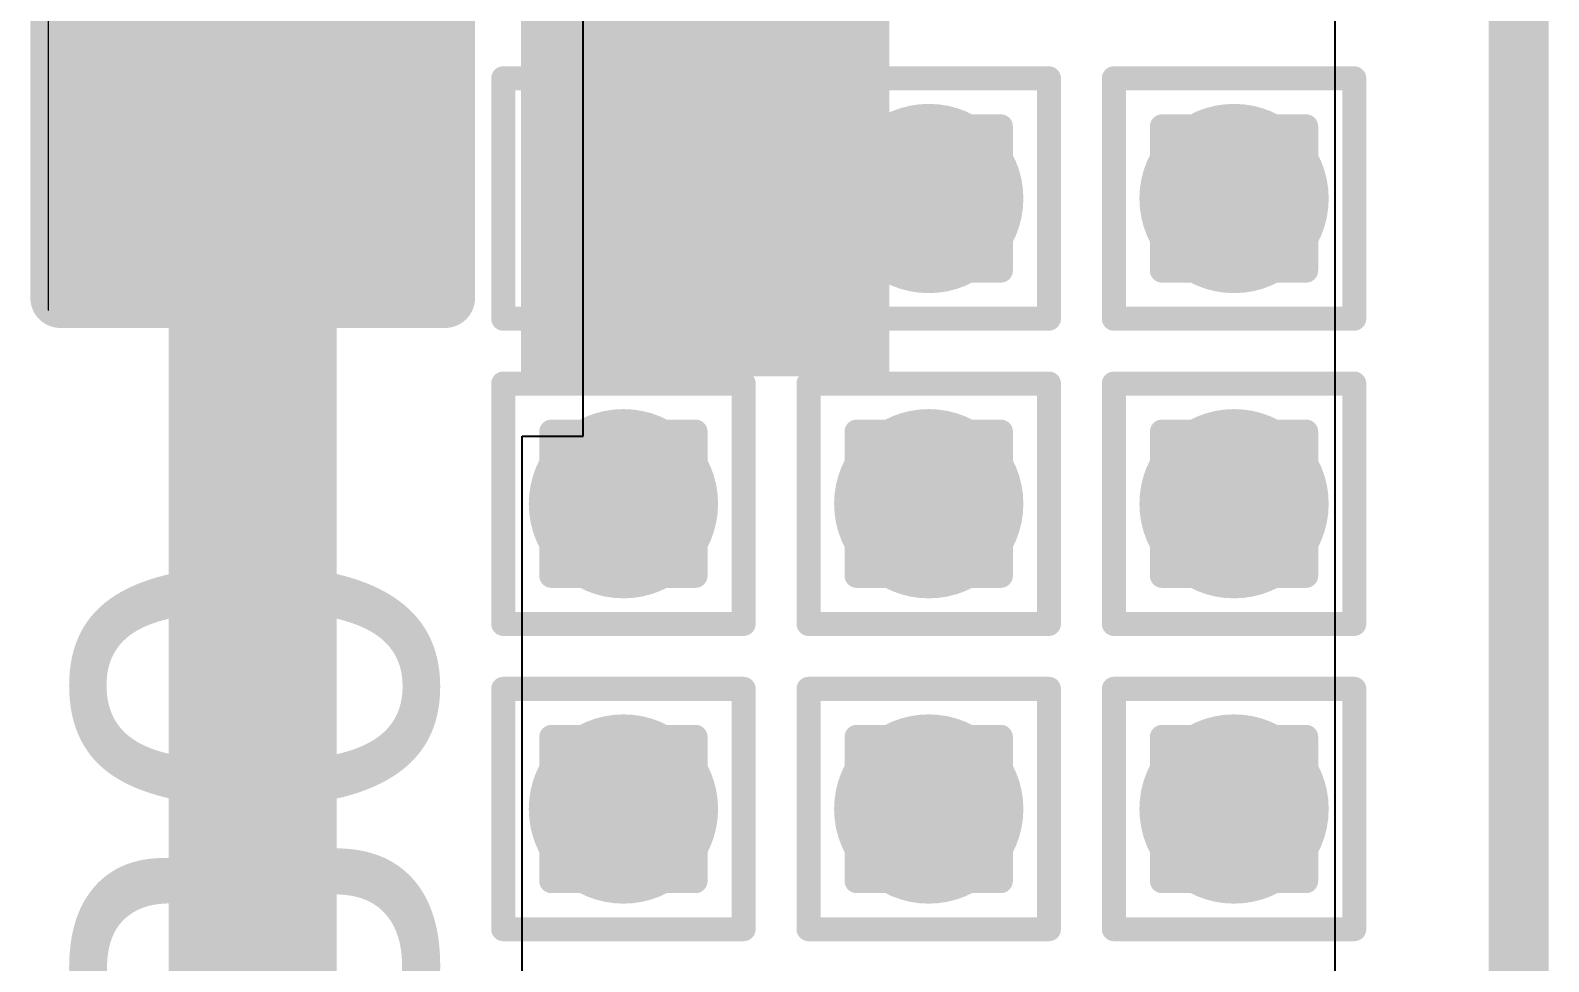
# Model space of a CAD drawing. Header units: inches. Extents: x -12 to 5357, y -8 to 5291.
# Drawn here: x 42.855 to 46.064, y 28.049 to 30.017 of the extents above; entities that cross this region are included whole.
import ezdxf

# ---------------------------------------------------------------- set-up
doc = ezdxf.new("R2010")
doc.units = ezdxf.units.IN
for name, color, linetype in [('Board Outline', 216, 'Continuous'), ('Bottom Layer', 5, 'Continuous'), ('Drill Drawing', 1, 'Continuous'), ('Ground', 16, 'Continuous'), ('Power', 76, 'Continuous'), ('Top Layer', 1, 'Continuous'), ('Top Overlay', 2, 'Continuous'), ('Top Paste', 8, 'Continuous'), ('Top Solder', 216, 'Continuous'), ('Via Holes', 16, 'Continuous')]:
    doc.layers.add(name, color=color, linetype=linetype)
doc.styles.add('Arial', font='', dxfattribs={"height": 0.2})
doc.styles.get('Arial').set_extended_font_data('Arial')

# ---------------------------------------------------------------- blocks, each defined once
blk = doc.blocks.new('R___0402_39')
at = {"layer": 'Top Layer'}
for points in [[(-0.6985, -0.3175), (-0.6985, 0.3175), (-0.2413, 0.3175), (-0.2413, -0.3175)], [(0.2413, -0.3175), (0.2413, 0.3175), (0.6985, 0.3175), (0.6985, -0.3175)]]:
    blk.add_hatch(color=1, dxfattribs=at).paths.add_polyline_path(points)
at = {"layer": 'Top Paste'}
for points in [[(-0.6985, -0.3175), (-0.6985, 0.3175), (-0.2413, 0.3175), (-0.2413, -0.3175)], [(0.2413, -0.3175), (0.2413, 0.3175), (0.6985, 0.3175), (0.6985, -0.3175)]]:
    blk.add_hatch(color=8, dxfattribs=at).paths.add_polyline_path(points)
at = {"layer": 'Top Solder'}
for points in [[(-0.7535, -0.3725), (-0.7535, 0.3725), (-0.1863, 0.3725), (-0.1863, -0.3725)], [(0.1863, -0.3725), (0.1863, 0.3725), (0.7535, 0.3725), (0.7535, -0.3725)]]:
    blk.add_hatch(color=216, dxfattribs=at).paths.add_polyline_path(points)
at = {"layer": 'Top Overlay'}
for points in [[(0.7874, 0.4064, 0.127, 0.127, 0), (-0.7874, 0.4064, 0.127, 0.127, 0)], [(-0.7874, -0.4064, 0.127, 0.127, 0), (-0.7874, 0.4064, 0.127, 0.127, 0)], [(0.7874, -0.4064, 0.127, 0.127, 0), (0.7874, 0.4064, 0.127, 0.127, 0)], [(0.7874, -0.4064, 0.127, 0.127, 0), (-0.7874, -0.4064, 0.127, 0.127, 0)], [(0.8128, -0.4318, 0.00323, 0.00323, 0), (-0.8128, -0.4318, 0.00323, 0.00323, 0)]]:
    blk.add_lwpolyline(points, format="xyseb", dxfattribs=at)
for points in [[(-0.8191, 0.4064, 0.0635, 0.0635, 1), (-0.7556, 0.4064, 0.0635, 0.0635, 1)], [(-0.8191, 0.4064, 0.0635, 0.0635, 1), (-0.7556, 0.4064, 0.0635, 0.0635, 1)], [(0.7556, 0.4064, 0.0635, 0.0635, 1), (0.8191, 0.4064, 0.0635, 0.0635, 1)], [(0.7556, 0.4064, 0.0635, 0.0635, 1), (0.8191, 0.4064, 0.0635, 0.0635, 1)], [(-0.8191, -0.4064, 0.0635, 0.0635, 1), (-0.7556, -0.4064, 0.0635, 0.0635, 1)], [(-0.8191, -0.4064, 0.0635, 0.0635, 1), (-0.7556, -0.4064, 0.0635, 0.0635, 1)], [(0.7556, -0.4064, 0.0635, 0.0635, 1), (0.8191, -0.4064, 0.0635, 0.0635, 1)], [(0.7556, -0.4064, 0.0635, 0.0635, 1), (0.8191, -0.4064, 0.0635, 0.0635, 1)], [(-0.8136, -0.4318, 0.00161, 0.00161, 1), (-0.812, -0.4318, 0.00161, 0.00161, 1)], [(0.812, -0.4318, 0.00161, 0.00161, 1), (0.8136, -0.4318, 0.00161, 0.00161, 1)]]:
    blk.add_lwpolyline(points, format="xyseb", close=True, dxfattribs=at)

msp = doc.modelspace()

# ---------------------------------------------------------------- hatches: boundary and pattern name
at = {"layer": 'Bottom Layer'}
h = msp.add_hatch(color=5, dxfattribs=at)
edge = h.paths.add_edge_path()
edge.add_arc((44.1084, 29.6621), 0.2, 0, 360)
h = msp.add_hatch(color=5, dxfattribs=at)
edge = h.paths.add_edge_path()
edge.add_arc((44.7536, 29.6621), 0.2, 0, 360)
h = msp.add_hatch(color=5, dxfattribs=at)
edge = h.paths.add_edge_path()
edge.add_arc((45.3988, 29.6621), 0.2, 0, 360)
h = msp.add_hatch(color=5, dxfattribs=at)
edge = h.paths.add_edge_path()
edge.add_arc((44.1084, 29.017), 0.2, 0, 360)
h = msp.add_hatch(color=5, dxfattribs=at)
edge = h.paths.add_edge_path()
edge.add_arc((44.7536, 29.017), 0.2, 0, 360)
h = msp.add_hatch(color=5, dxfattribs=at)
edge = h.paths.add_edge_path()
edge.add_arc((45.3988, 29.017), 0.2, 0, 360)
h = msp.add_hatch(color=5, dxfattribs=at)
edge = h.paths.add_edge_path()
edge.add_arc((44.1084, 28.3718), 0.2, 0, 360)
h = msp.add_hatch(color=5, dxfattribs=at)
edge = h.paths.add_edge_path()
edge.add_arc((44.7536, 28.3718), 0.2, 0, 360)
h = msp.add_hatch(color=5, dxfattribs=at)
edge = h.paths.add_edge_path()
edge.add_arc((45.3988, 28.3718), 0.2, 0, 360)
at = {"layer": 'Ground'}
h = msp.add_hatch(color=16, dxfattribs=at)
edge = h.paths.add_edge_path()
edge.add_arc((44.1084, 29.6621), 0.2, 0, 360)
h = msp.add_hatch(color=16, dxfattribs=at)
edge = h.paths.add_edge_path()
edge.add_arc((44.7536, 29.6621), 0.2, 0, 360)
h = msp.add_hatch(color=16, dxfattribs=at)
edge = h.paths.add_edge_path()
edge.add_arc((45.3988, 29.6621), 0.2, 0, 360)
h = msp.add_hatch(color=16, dxfattribs=at)
edge = h.paths.add_edge_path()
edge.add_arc((44.1084, 29.017), 0.2, 0, 360)
h = msp.add_hatch(color=16, dxfattribs=at)
edge = h.paths.add_edge_path()
edge.add_arc((44.7536, 29.017), 0.2, 0, 360)
h = msp.add_hatch(color=16, dxfattribs=at)
edge = h.paths.add_edge_path()
edge.add_arc((45.3988, 29.017), 0.2, 0, 360)
h = msp.add_hatch(color=16, dxfattribs=at)
edge = h.paths.add_edge_path()
edge.add_arc((44.1084, 28.3718), 0.2, 0, 360)
h = msp.add_hatch(color=16, dxfattribs=at)
edge = h.paths.add_edge_path()
edge.add_arc((44.7536, 28.3718), 0.2, 0, 360)
h = msp.add_hatch(color=16, dxfattribs=at)
edge = h.paths.add_edge_path()
edge.add_arc((45.3988, 28.3718), 0.2, 0, 360)
at = {"layer": 'Power'}
h = msp.add_hatch(color=76, dxfattribs=at)
edge = h.paths.add_edge_path()
edge.add_arc((44.1084, 29.6621), 0.2, 0, 360)
h = msp.add_hatch(color=76, dxfattribs=at)
edge = h.paths.add_edge_path()
edge.add_arc((44.7536, 29.6621), 0.2, 0, 360)
h = msp.add_hatch(color=76, dxfattribs=at)
edge = h.paths.add_edge_path()
edge.add_arc((45.3988, 29.6621), 0.2, 0, 360)
h = msp.add_hatch(color=76, dxfattribs=at)
edge = h.paths.add_edge_path()
edge.add_arc((44.1084, 29.017), 0.2, 0, 360)
h = msp.add_hatch(color=76, dxfattribs=at)
edge = h.paths.add_edge_path()
edge.add_arc((44.7536, 29.017), 0.2, 0, 360)
h = msp.add_hatch(color=76, dxfattribs=at)
edge = h.paths.add_edge_path()
edge.add_arc((45.3988, 29.017), 0.2, 0, 360)
h = msp.add_hatch(color=76, dxfattribs=at)
edge = h.paths.add_edge_path()
edge.add_arc((44.1084, 28.3718), 0.2, 0, 360)
h = msp.add_hatch(color=76, dxfattribs=at)
edge = h.paths.add_edge_path()
edge.add_arc((44.7536, 28.3718), 0.2, 0, 360)
h = msp.add_hatch(color=76, dxfattribs=at)
edge = h.paths.add_edge_path()
edge.add_arc((45.3988, 28.3718), 0.2, 0, 360)
at = {"layer": 'Top Layer'}
msp.add_hatch(color=1, dxfattribs=at).paths.add_polyline_path([(44.6702, 36.2785), (43.8916, 36.2785), (43.8916, 29.2862), (44.6702, 29.2862)])
h = msp.add_hatch(color=1, dxfattribs=at)
edge = h.paths.add_edge_path()
edge.add_arc((44.1084, 29.6621), 0.2, 0, 360)
h = msp.add_hatch(color=1, dxfattribs=at)
edge = h.paths.add_edge_path()
edge.add_arc((44.7536, 29.6621), 0.2, 0, 360)
h = msp.add_hatch(color=1, dxfattribs=at)
edge = h.paths.add_edge_path()
edge.add_arc((45.3988, 29.6621), 0.2, 0, 360)
h = msp.add_hatch(color=1, dxfattribs=at)
edge = h.paths.add_edge_path()
edge.add_arc((44.1084, 29.017), 0.2, 0, 360)
h = msp.add_hatch(color=1, dxfattribs=at)
edge = h.paths.add_edge_path()
edge.add_arc((44.7536, 29.017), 0.2, 0, 360)
h = msp.add_hatch(color=1, dxfattribs=at)
edge = h.paths.add_edge_path()
edge.add_arc((45.3988, 29.017), 0.2, 0, 360)
h = msp.add_hatch(color=1, dxfattribs=at)
edge = h.paths.add_edge_path()
edge.add_arc((44.1084, 28.3718), 0.2, 0, 360)
h = msp.add_hatch(color=1, dxfattribs=at)
edge = h.paths.add_edge_path()
edge.add_arc((44.7536, 28.3718), 0.2, 0, 360)
h = msp.add_hatch(color=1, dxfattribs=at)
edge = h.paths.add_edge_path()
edge.add_arc((45.3988, 28.3718), 0.2, 0, 360)
at = {"layer": 'Via Holes'}
h = msp.add_hatch(color=7, dxfattribs=at)
edge = h.paths.add_edge_path()
edge.add_arc((44.1084, 29.6621), 0.1, 0, 360)
h = msp.add_hatch(color=7, dxfattribs=at)
edge = h.paths.add_edge_path()
edge.add_arc((44.7536, 29.6621), 0.1, 0, 360)
h = msp.add_hatch(color=7, dxfattribs=at)
edge = h.paths.add_edge_path()
edge.add_arc((45.3988, 29.6621), 0.1, 0, 360)
h = msp.add_hatch(color=7, dxfattribs=at)
edge = h.paths.add_edge_path()
edge.add_arc((44.1084, 29.017), 0.1, 0, 360)
h = msp.add_hatch(color=7, dxfattribs=at)
edge = h.paths.add_edge_path()
edge.add_arc((44.7536, 29.017), 0.1, 0, 360)
h = msp.add_hatch(color=7, dxfattribs=at)
edge = h.paths.add_edge_path()
edge.add_arc((45.3988, 29.017), 0.1, 0, 360)
h = msp.add_hatch(color=7, dxfattribs=at)
edge = h.paths.add_edge_path()
edge.add_arc((44.1084, 28.3718), 0.1, 0, 360)
h = msp.add_hatch(color=7, dxfattribs=at)
edge = h.paths.add_edge_path()
edge.add_arc((44.7536, 28.3718), 0.1, 0, 360)
h = msp.add_hatch(color=7, dxfattribs=at)
edge = h.paths.add_edge_path()
edge.add_arc((45.3988, 28.3718), 0.1, 0, 360)

# ---------------------------------------------------------------- linework, layer by layer
at = {"layer": 'Board Outline'}
msp.add_lwpolyline([(46.0001, -1.4599, 0.127, 0.127, 0), (46.0001, 55.438, 0.127, 0.127, 0)], format="xyseb", dxfattribs=at)
at = {"layer": 'Bottom Layer'}
msp.add_line((45.6117, 38.3106), (45.6117, 23.3565), dxfattribs=at)
at = {"layer": 'Drill Drawing'}
for points in [[(43.8544, 29.9161, 0.0508, 0.0508, 0), (44.3624, 29.9161, 0.0508, 0.0508, 0)], [(43.8544, 29.4081, 0.0508, 0.0508, 0), (43.8544, 29.9161, 0.0508, 0.0508, 0)], [(44.3624, 29.4081, 0.0508, 0.0508, 0), (44.3624, 29.9161, 0.0508, 0.0508, 0)], [(44.4996, 29.9161, 0.0508, 0.0508, 0), (45.0076, 29.9161, 0.0508, 0.0508, 0)], [(44.4996, 29.4081, 0.0508, 0.0508, 0), (44.4996, 29.9161, 0.0508, 0.0508, 0)], [(45.0076, 29.4081, 0.0508, 0.0508, 0), (45.0076, 29.9161, 0.0508, 0.0508, 0)], [(45.1448, 29.9161, 0.0508, 0.0508, 0), (45.6528, 29.9161, 0.0508, 0.0508, 0)], [(45.1448, 29.4081, 0.0508, 0.0508, 0), (45.1448, 29.9161, 0.0508, 0.0508, 0)], [(45.6528, 29.4081, 0.0508, 0.0508, 0), (45.6528, 29.9161, 0.0508, 0.0508, 0)], [(43.956, 29.8145, 0.0508, 0.0508, 0), (44.2608, 29.8145, 0.0508, 0.0508, 0)], [(43.956, 29.5097, 0.0508, 0.0508, 0), (43.956, 29.8145, 0.0508, 0.0508, 0)], [(44.2608, 29.5097, 0.0508, 0.0508, 0), (44.2608, 29.8145, 0.0508, 0.0508, 0)], [(44.6012, 29.8145, 0.0508, 0.0508, 0), (44.906, 29.8145, 0.0508, 0.0508, 0)], [(44.6012, 29.5097, 0.0508, 0.0508, 0), (44.6012, 29.8145, 0.0508, 0.0508, 0)], [(44.906, 29.5097, 0.0508, 0.0508, 0), (44.906, 29.8145, 0.0508, 0.0508, 0)], [(45.2464, 29.8145, 0.0508, 0.0508, 0), (45.5512, 29.8145, 0.0508, 0.0508, 0)], [(45.2464, 29.5097, 0.0508, 0.0508, 0), (45.2464, 29.8145, 0.0508, 0.0508, 0)], [(45.5512, 29.5097, 0.0508, 0.0508, 0), (45.5512, 29.8145, 0.0508, 0.0508, 0)], [(43.956, 29.5097, 0.0508, 0.0508, 0), (44.2608, 29.5097, 0.0508, 0.0508, 0)], [(44.6012, 29.5097, 0.0508, 0.0508, 0), (44.906, 29.5097, 0.0508, 0.0508, 0)], [(45.2464, 29.5097, 0.0508, 0.0508, 0), (45.5512, 29.5097, 0.0508, 0.0508, 0)], [(43.8544, 29.4081, 0.0508, 0.0508, 0), (44.3624, 29.4081, 0.0508, 0.0508, 0)], [(44.4996, 29.4081, 0.0508, 0.0508, 0), (45.0076, 29.4081, 0.0508, 0.0508, 0)], [(45.1448, 29.4081, 0.0508, 0.0508, 0), (45.6528, 29.4081, 0.0508, 0.0508, 0)], [(43.8544, 29.271, 0.0508, 0.0508, 0), (44.3624, 29.271, 0.0508, 0.0508, 0)], [(43.8544, 28.763, 0.0508, 0.0508, 0), (43.8544, 29.271, 0.0508, 0.0508, 0)], [(44.3624, 28.763, 0.0508, 0.0508, 0), (44.3624, 29.271, 0.0508, 0.0508, 0)], [(44.4996, 29.271, 0.0508, 0.0508, 0), (45.0076, 29.271, 0.0508, 0.0508, 0)], [(44.4996, 28.763, 0.0508, 0.0508, 0), (44.4996, 29.271, 0.0508, 0.0508, 0)], [(45.0076, 28.763, 0.0508, 0.0508, 0), (45.0076, 29.271, 0.0508, 0.0508, 0)], [(45.1448, 29.271, 0.0508, 0.0508, 0), (45.6528, 29.271, 0.0508, 0.0508, 0)], [(45.1448, 28.763, 0.0508, 0.0508, 0), (45.1448, 29.271, 0.0508, 0.0508, 0)], [(45.6528, 28.763, 0.0508, 0.0508, 0), (45.6528, 29.271, 0.0508, 0.0508, 0)], [(43.956, 29.1694, 0.0508, 0.0508, 0), (44.2608, 29.1694, 0.0508, 0.0508, 0)], [(43.956, 28.8646, 0.0508, 0.0508, 0), (43.956, 29.1694, 0.0508, 0.0508, 0)], [(44.2608, 28.8646, 0.0508, 0.0508, 0), (44.2608, 29.1694, 0.0508, 0.0508, 0)], [(44.6012, 29.1694, 0.0508, 0.0508, 0), (44.906, 29.1694, 0.0508, 0.0508, 0)], [(44.6012, 28.8646, 0.0508, 0.0508, 0), (44.6012, 29.1694, 0.0508, 0.0508, 0)], [(44.906, 28.8646, 0.0508, 0.0508, 0), (44.906, 29.1694, 0.0508, 0.0508, 0)], [(45.2464, 29.1694, 0.0508, 0.0508, 0), (45.5512, 29.1694, 0.0508, 0.0508, 0)], [(45.2464, 28.8646, 0.0508, 0.0508, 0), (45.2464, 29.1694, 0.0508, 0.0508, 0)], [(45.5512, 28.8646, 0.0508, 0.0508, 0), (45.5512, 29.1694, 0.0508, 0.0508, 0)], [(43.956, 28.8646, 0.0508, 0.0508, 0), (44.2608, 28.8646, 0.0508, 0.0508, 0)], [(44.6012, 28.8646, 0.0508, 0.0508, 0), (44.906, 28.8646, 0.0508, 0.0508, 0)], [(45.2464, 28.8646, 0.0508, 0.0508, 0), (45.5512, 28.8646, 0.0508, 0.0508, 0)], [(43.8544, 28.763, 0.0508, 0.0508, 0), (44.3624, 28.763, 0.0508, 0.0508, 0)], [(44.4996, 28.763, 0.0508, 0.0508, 0), (45.0076, 28.763, 0.0508, 0.0508, 0)], [(45.1448, 28.763, 0.0508, 0.0508, 0), (45.6528, 28.763, 0.0508, 0.0508, 0)], [(43.8544, 28.6258, 0.0508, 0.0508, 0), (44.3624, 28.6258, 0.0508, 0.0508, 0)], [(43.8544, 28.1178, 0.0508, 0.0508, 0), (43.8544, 28.6258, 0.0508, 0.0508, 0)], [(44.3624, 28.1178, 0.0508, 0.0508, 0), (44.3624, 28.6258, 0.0508, 0.0508, 0)], [(44.4996, 28.6258, 0.0508, 0.0508, 0), (45.0076, 28.6258, 0.0508, 0.0508, 0)], [(44.4996, 28.1178, 0.0508, 0.0508, 0), (44.4996, 28.6258, 0.0508, 0.0508, 0)], [(45.0076, 28.1178, 0.0508, 0.0508, 0), (45.0076, 28.6258, 0.0508, 0.0508, 0)], [(45.1448, 28.6258, 0.0508, 0.0508, 0), (45.6528, 28.6258, 0.0508, 0.0508, 0)], [(45.1448, 28.1178, 0.0508, 0.0508, 0), (45.1448, 28.6258, 0.0508, 0.0508, 0)], [(45.6528, 28.1178, 0.0508, 0.0508, 0), (45.6528, 28.6258, 0.0508, 0.0508, 0)], [(43.956, 28.5242, 0.0508, 0.0508, 0), (44.2608, 28.5242, 0.0508, 0.0508, 0)], [(43.956, 28.2194, 0.0508, 0.0508, 0), (43.956, 28.5242, 0.0508, 0.0508, 0)], [(44.2608, 28.2194, 0.0508, 0.0508, 0), (44.2608, 28.5242, 0.0508, 0.0508, 0)], [(44.6012, 28.5242, 0.0508, 0.0508, 0), (44.906, 28.5242, 0.0508, 0.0508, 0)], [(44.6012, 28.2194, 0.0508, 0.0508, 0), (44.6012, 28.5242, 0.0508, 0.0508, 0)], [(44.906, 28.2194, 0.0508, 0.0508, 0), (44.906, 28.5242, 0.0508, 0.0508, 0)], [(45.2464, 28.5242, 0.0508, 0.0508, 0), (45.5512, 28.5242, 0.0508, 0.0508, 0)], [(45.2464, 28.2194, 0.0508, 0.0508, 0), (45.2464, 28.5242, 0.0508, 0.0508, 0)], [(45.5512, 28.2194, 0.0508, 0.0508, 0), (45.5512, 28.5242, 0.0508, 0.0508, 0)], [(43.956, 28.2194, 0.0508, 0.0508, 0), (44.2608, 28.2194, 0.0508, 0.0508, 0)], [(44.6012, 28.2194, 0.0508, 0.0508, 0), (44.906, 28.2194, 0.0508, 0.0508, 0)], [(45.2464, 28.2194, 0.0508, 0.0508, 0), (45.5512, 28.2194, 0.0508, 0.0508, 0)], [(43.8544, 28.1178, 0.0508, 0.0508, 0), (44.3624, 28.1178, 0.0508, 0.0508, 0)], [(44.4996, 28.1178, 0.0508, 0.0508, 0), (45.0076, 28.1178, 0.0508, 0.0508, 0)], [(45.1448, 28.1178, 0.0508, 0.0508, 0), (45.6528, 28.1178, 0.0508, 0.0508, 0)]]:
    msp.add_lwpolyline(points, format="xyseb", dxfattribs=at)
for points in [[(43.8417, 29.9161, 0.0254, 0.0254, 1), (43.8671, 29.9161, 0.0254, 0.0254, 1)], [(43.8417, 29.9161, 0.0254, 0.0254, 1), (43.8671, 29.9161, 0.0254, 0.0254, 1)], [(44.3497, 29.9161, 0.0254, 0.0254, 1), (44.3751, 29.9161, 0.0254, 0.0254, 1)], [(44.3497, 29.9161, 0.0254, 0.0254, 1), (44.3751, 29.9161, 0.0254, 0.0254, 1)], [(44.4869, 29.9161, 0.0254, 0.0254, 1), (44.5123, 29.9161, 0.0254, 0.0254, 1)], [(44.4869, 29.9161, 0.0254, 0.0254, 1), (44.5123, 29.9161, 0.0254, 0.0254, 1)], [(44.9949, 29.9161, 0.0254, 0.0254, 1), (45.0203, 29.9161, 0.0254, 0.0254, 1)], [(44.9949, 29.9161, 0.0254, 0.0254, 1), (45.0203, 29.9161, 0.0254, 0.0254, 1)], [(45.1321, 29.9161, 0.0254, 0.0254, 1), (45.1575, 29.9161, 0.0254, 0.0254, 1)], [(45.1321, 29.9161, 0.0254, 0.0254, 1), (45.1575, 29.9161, 0.0254, 0.0254, 1)], [(45.6401, 29.9161, 0.0254, 0.0254, 1), (45.6655, 29.9161, 0.0254, 0.0254, 1)], [(45.6401, 29.9161, 0.0254, 0.0254, 1), (45.6655, 29.9161, 0.0254, 0.0254, 1)], [(43.9433, 29.8145, 0.0254, 0.0254, 1), (43.9687, 29.8145, 0.0254, 0.0254, 1)], [(43.9433, 29.8145, 0.0254, 0.0254, 1), (43.9687, 29.8145, 0.0254, 0.0254, 1)], [(44.2481, 29.8145, 0.0254, 0.0254, 1), (44.2735, 29.8145, 0.0254, 0.0254, 1)], [(44.2481, 29.8145, 0.0254, 0.0254, 1), (44.2735, 29.8145, 0.0254, 0.0254, 1)], [(44.5885, 29.8145, 0.0254, 0.0254, 1), (44.6139, 29.8145, 0.0254, 0.0254, 1)], [(44.5885, 29.8145, 0.0254, 0.0254, 1), (44.6139, 29.8145, 0.0254, 0.0254, 1)], [(44.8933, 29.8145, 0.0254, 0.0254, 1), (44.9187, 29.8145, 0.0254, 0.0254, 1)], [(44.8933, 29.8145, 0.0254, 0.0254, 1), (44.9187, 29.8145, 0.0254, 0.0254, 1)], [(45.2337, 29.8145, 0.0254, 0.0254, 1), (45.2591, 29.8145, 0.0254, 0.0254, 1)], [(45.2337, 29.8145, 0.0254, 0.0254, 1), (45.2591, 29.8145, 0.0254, 0.0254, 1)], [(45.5385, 29.8145, 0.0254, 0.0254, 1), (45.5639, 29.8145, 0.0254, 0.0254, 1)], [(45.5385, 29.8145, 0.0254, 0.0254, 1), (45.5639, 29.8145, 0.0254, 0.0254, 1)], [(43.9433, 29.5097, 0.0254, 0.0254, 1), (43.9687, 29.5097, 0.0254, 0.0254, 1)], [(43.9433, 29.5097, 0.0254, 0.0254, 1), (43.9687, 29.5097, 0.0254, 0.0254, 1)], [(44.2481, 29.5097, 0.0254, 0.0254, 1), (44.2735, 29.5097, 0.0254, 0.0254, 1)], [(44.2481, 29.5097, 0.0254, 0.0254, 1), (44.2735, 29.5097, 0.0254, 0.0254, 1)], [(44.5885, 29.5097, 0.0254, 0.0254, 1), (44.6139, 29.5097, 0.0254, 0.0254, 1)], [(44.5885, 29.5097, 0.0254, 0.0254, 1), (44.6139, 29.5097, 0.0254, 0.0254, 1)], [(44.8933, 29.5097, 0.0254, 0.0254, 1), (44.9187, 29.5097, 0.0254, 0.0254, 1)], [(44.8933, 29.5097, 0.0254, 0.0254, 1), (44.9187, 29.5097, 0.0254, 0.0254, 1)], [(45.2337, 29.5097, 0.0254, 0.0254, 1), (45.2591, 29.5097, 0.0254, 0.0254, 1)], [(45.2337, 29.5097, 0.0254, 0.0254, 1), (45.2591, 29.5097, 0.0254, 0.0254, 1)], [(45.5385, 29.5097, 0.0254, 0.0254, 1), (45.5639, 29.5097, 0.0254, 0.0254, 1)], [(45.5385, 29.5097, 0.0254, 0.0254, 1), (45.5639, 29.5097, 0.0254, 0.0254, 1)], [(43.8417, 29.4081, 0.0254, 0.0254, 1), (43.8671, 29.4081, 0.0254, 0.0254, 1)], [(43.8417, 29.4081, 0.0254, 0.0254, 1), (43.8671, 29.4081, 0.0254, 0.0254, 1)], [(44.3497, 29.4081, 0.0254, 0.0254, 1), (44.3751, 29.4081, 0.0254, 0.0254, 1)], [(44.3497, 29.4081, 0.0254, 0.0254, 1), (44.3751, 29.4081, 0.0254, 0.0254, 1)], [(44.4869, 29.4081, 0.0254, 0.0254, 1), (44.5123, 29.4081, 0.0254, 0.0254, 1)], [(44.4869, 29.4081, 0.0254, 0.0254, 1), (44.5123, 29.4081, 0.0254, 0.0254, 1)], [(44.9949, 29.4081, 0.0254, 0.0254, 1), (45.0203, 29.4081, 0.0254, 0.0254, 1)], [(44.9949, 29.4081, 0.0254, 0.0254, 1), (45.0203, 29.4081, 0.0254, 0.0254, 1)], [(45.1321, 29.4081, 0.0254, 0.0254, 1), (45.1575, 29.4081, 0.0254, 0.0254, 1)], [(45.1321, 29.4081, 0.0254, 0.0254, 1), (45.1575, 29.4081, 0.0254, 0.0254, 1)], [(45.6401, 29.4081, 0.0254, 0.0254, 1), (45.6655, 29.4081, 0.0254, 0.0254, 1)], [(45.6401, 29.4081, 0.0254, 0.0254, 1), (45.6655, 29.4081, 0.0254, 0.0254, 1)], [(43.8417, 29.271, 0.0254, 0.0254, 1), (43.8671, 29.271, 0.0254, 0.0254, 1)], [(43.8417, 29.271, 0.0254, 0.0254, 1), (43.8671, 29.271, 0.0254, 0.0254, 1)], [(44.3497, 29.271, 0.0254, 0.0254, 1), (44.3751, 29.271, 0.0254, 0.0254, 1)], [(44.3497, 29.271, 0.0254, 0.0254, 1), (44.3751, 29.271, 0.0254, 0.0254, 1)], [(44.4869, 29.271, 0.0254, 0.0254, 1), (44.5123, 29.271, 0.0254, 0.0254, 1)], [(44.4869, 29.271, 0.0254, 0.0254, 1), (44.5123, 29.271, 0.0254, 0.0254, 1)], [(44.9949, 29.271, 0.0254, 0.0254, 1), (45.0203, 29.271, 0.0254, 0.0254, 1)], [(44.9949, 29.271, 0.0254, 0.0254, 1), (45.0203, 29.271, 0.0254, 0.0254, 1)], [(45.1321, 29.271, 0.0254, 0.0254, 1), (45.1575, 29.271, 0.0254, 0.0254, 1)], [(45.1321, 29.271, 0.0254, 0.0254, 1), (45.1575, 29.271, 0.0254, 0.0254, 1)], [(45.6401, 29.271, 0.0254, 0.0254, 1), (45.6655, 29.271, 0.0254, 0.0254, 1)], [(45.6401, 29.271, 0.0254, 0.0254, 1), (45.6655, 29.271, 0.0254, 0.0254, 1)], [(43.9433, 29.1694, 0.0254, 0.0254, 1), (43.9687, 29.1694, 0.0254, 0.0254, 1)], [(43.9433, 29.1694, 0.0254, 0.0254, 1), (43.9687, 29.1694, 0.0254, 0.0254, 1)], [(44.2481, 29.1694, 0.0254, 0.0254, 1), (44.2735, 29.1694, 0.0254, 0.0254, 1)], [(44.2481, 29.1694, 0.0254, 0.0254, 1), (44.2735, 29.1694, 0.0254, 0.0254, 1)], [(44.5885, 29.1694, 0.0254, 0.0254, 1), (44.6139, 29.1694, 0.0254, 0.0254, 1)], [(44.5885, 29.1694, 0.0254, 0.0254, 1), (44.6139, 29.1694, 0.0254, 0.0254, 1)], [(44.8933, 29.1694, 0.0254, 0.0254, 1), (44.9187, 29.1694, 0.0254, 0.0254, 1)], [(44.8933, 29.1694, 0.0254, 0.0254, 1), (44.9187, 29.1694, 0.0254, 0.0254, 1)], [(45.2337, 29.1694, 0.0254, 0.0254, 1), (45.2591, 29.1694, 0.0254, 0.0254, 1)], [(45.2337, 29.1694, 0.0254, 0.0254, 1), (45.2591, 29.1694, 0.0254, 0.0254, 1)], [(45.5385, 29.1694, 0.0254, 0.0254, 1), (45.5639, 29.1694, 0.0254, 0.0254, 1)], [(45.5385, 29.1694, 0.0254, 0.0254, 1), (45.5639, 29.1694, 0.0254, 0.0254, 1)], [(43.9433, 28.8646, 0.0254, 0.0254, 1), (43.9687, 28.8646, 0.0254, 0.0254, 1)], [(43.9433, 28.8646, 0.0254, 0.0254, 1), (43.9687, 28.8646, 0.0254, 0.0254, 1)], [(44.2481, 28.8646, 0.0254, 0.0254, 1), (44.2735, 28.8646, 0.0254, 0.0254, 1)], [(44.2481, 28.8646, 0.0254, 0.0254, 1), (44.2735, 28.8646, 0.0254, 0.0254, 1)], [(44.5885, 28.8646, 0.0254, 0.0254, 1), (44.6139, 28.8646, 0.0254, 0.0254, 1)], [(44.5885, 28.8646, 0.0254, 0.0254, 1), (44.6139, 28.8646, 0.0254, 0.0254, 1)], [(44.8933, 28.8646, 0.0254, 0.0254, 1), (44.9187, 28.8646, 0.0254, 0.0254, 1)], [(44.8933, 28.8646, 0.0254, 0.0254, 1), (44.9187, 28.8646, 0.0254, 0.0254, 1)], [(45.2337, 28.8646, 0.0254, 0.0254, 1), (45.2591, 28.8646, 0.0254, 0.0254, 1)], [(45.2337, 28.8646, 0.0254, 0.0254, 1), (45.2591, 28.8646, 0.0254, 0.0254, 1)], [(45.5385, 28.8646, 0.0254, 0.0254, 1), (45.5639, 28.8646, 0.0254, 0.0254, 1)], [(45.5385, 28.8646, 0.0254, 0.0254, 1), (45.5639, 28.8646, 0.0254, 0.0254, 1)], [(43.8417, 28.763, 0.0254, 0.0254, 1), (43.8671, 28.763, 0.0254, 0.0254, 1)], [(43.8417, 28.763, 0.0254, 0.0254, 1), (43.8671, 28.763, 0.0254, 0.0254, 1)], [(44.3497, 28.763, 0.0254, 0.0254, 1), (44.3751, 28.763, 0.0254, 0.0254, 1)], [(44.3497, 28.763, 0.0254, 0.0254, 1), (44.3751, 28.763, 0.0254, 0.0254, 1)], [(44.4869, 28.763, 0.0254, 0.0254, 1), (44.5123, 28.763, 0.0254, 0.0254, 1)], [(44.4869, 28.763, 0.0254, 0.0254, 1), (44.5123, 28.763, 0.0254, 0.0254, 1)], [(44.9949, 28.763, 0.0254, 0.0254, 1), (45.0203, 28.763, 0.0254, 0.0254, 1)], [(44.9949, 28.763, 0.0254, 0.0254, 1), (45.0203, 28.763, 0.0254, 0.0254, 1)], [(45.1321, 28.763, 0.0254, 0.0254, 1), (45.1575, 28.763, 0.0254, 0.0254, 1)], [(45.1321, 28.763, 0.0254, 0.0254, 1), (45.1575, 28.763, 0.0254, 0.0254, 1)], [(45.6401, 28.763, 0.0254, 0.0254, 1), (45.6655, 28.763, 0.0254, 0.0254, 1)], [(45.6401, 28.763, 0.0254, 0.0254, 1), (45.6655, 28.763, 0.0254, 0.0254, 1)], [(43.8417, 28.6258, 0.0254, 0.0254, 1), (43.8671, 28.6258, 0.0254, 0.0254, 1)], [(43.8417, 28.6258, 0.0254, 0.0254, 1), (43.8671, 28.6258, 0.0254, 0.0254, 1)], [(44.3497, 28.6258, 0.0254, 0.0254, 1), (44.3751, 28.6258, 0.0254, 0.0254, 1)], [(44.3497, 28.6258, 0.0254, 0.0254, 1), (44.3751, 28.6258, 0.0254, 0.0254, 1)], [(44.4869, 28.6258, 0.0254, 0.0254, 1), (44.5123, 28.6258, 0.0254, 0.0254, 1)], [(44.4869, 28.6258, 0.0254, 0.0254, 1), (44.5123, 28.6258, 0.0254, 0.0254, 1)], [(44.9949, 28.6258, 0.0254, 0.0254, 1), (45.0203, 28.6258, 0.0254, 0.0254, 1)], [(44.9949, 28.6258, 0.0254, 0.0254, 1), (45.0203, 28.6258, 0.0254, 0.0254, 1)], [(45.1321, 28.6258, 0.0254, 0.0254, 1), (45.1575, 28.6258, 0.0254, 0.0254, 1)], [(45.1321, 28.6258, 0.0254, 0.0254, 1), (45.1575, 28.6258, 0.0254, 0.0254, 1)], [(45.6401, 28.6258, 0.0254, 0.0254, 1), (45.6655, 28.6258, 0.0254, 0.0254, 1)], [(45.6401, 28.6258, 0.0254, 0.0254, 1), (45.6655, 28.6258, 0.0254, 0.0254, 1)], [(43.9433, 28.5242, 0.0254, 0.0254, 1), (43.9687, 28.5242, 0.0254, 0.0254, 1)], [(43.9433, 28.5242, 0.0254, 0.0254, 1), (43.9687, 28.5242, 0.0254, 0.0254, 1)], [(44.2481, 28.5242, 0.0254, 0.0254, 1), (44.2735, 28.5242, 0.0254, 0.0254, 1)], [(44.2481, 28.5242, 0.0254, 0.0254, 1), (44.2735, 28.5242, 0.0254, 0.0254, 1)], [(44.5885, 28.5242, 0.0254, 0.0254, 1), (44.6139, 28.5242, 0.0254, 0.0254, 1)], [(44.5885, 28.5242, 0.0254, 0.0254, 1), (44.6139, 28.5242, 0.0254, 0.0254, 1)], [(44.8933, 28.5242, 0.0254, 0.0254, 1), (44.9187, 28.5242, 0.0254, 0.0254, 1)], [(44.8933, 28.5242, 0.0254, 0.0254, 1), (44.9187, 28.5242, 0.0254, 0.0254, 1)], [(45.2337, 28.5242, 0.0254, 0.0254, 1), (45.2591, 28.5242, 0.0254, 0.0254, 1)], [(45.2337, 28.5242, 0.0254, 0.0254, 1), (45.2591, 28.5242, 0.0254, 0.0254, 1)], [(45.5385, 28.5242, 0.0254, 0.0254, 1), (45.5639, 28.5242, 0.0254, 0.0254, 1)], [(45.5385, 28.5242, 0.0254, 0.0254, 1), (45.5639, 28.5242, 0.0254, 0.0254, 1)], [(43.9433, 28.2194, 0.0254, 0.0254, 1), (43.9687, 28.2194, 0.0254, 0.0254, 1)], [(43.9433, 28.2194, 0.0254, 0.0254, 1), (43.9687, 28.2194, 0.0254, 0.0254, 1)], [(44.2481, 28.2194, 0.0254, 0.0254, 1), (44.2735, 28.2194, 0.0254, 0.0254, 1)], [(44.2481, 28.2194, 0.0254, 0.0254, 1), (44.2735, 28.2194, 0.0254, 0.0254, 1)], [(44.5885, 28.2194, 0.0254, 0.0254, 1), (44.6139, 28.2194, 0.0254, 0.0254, 1)], [(44.5885, 28.2194, 0.0254, 0.0254, 1), (44.6139, 28.2194, 0.0254, 0.0254, 1)], [(44.8933, 28.2194, 0.0254, 0.0254, 1), (44.9187, 28.2194, 0.0254, 0.0254, 1)], [(44.8933, 28.2194, 0.0254, 0.0254, 1), (44.9187, 28.2194, 0.0254, 0.0254, 1)], [(45.2337, 28.2194, 0.0254, 0.0254, 1), (45.2591, 28.2194, 0.0254, 0.0254, 1)], [(45.2337, 28.2194, 0.0254, 0.0254, 1), (45.2591, 28.2194, 0.0254, 0.0254, 1)], [(45.5385, 28.2194, 0.0254, 0.0254, 1), (45.5639, 28.2194, 0.0254, 0.0254, 1)], [(45.5385, 28.2194, 0.0254, 0.0254, 1), (45.5639, 28.2194, 0.0254, 0.0254, 1)], [(43.8417, 28.1178, 0.0254, 0.0254, 1), (43.8671, 28.1178, 0.0254, 0.0254, 1)], [(43.8417, 28.1178, 0.0254, 0.0254, 1), (43.8671, 28.1178, 0.0254, 0.0254, 1)], [(44.3497, 28.1178, 0.0254, 0.0254, 1), (44.3751, 28.1178, 0.0254, 0.0254, 1)], [(44.3497, 28.1178, 0.0254, 0.0254, 1), (44.3751, 28.1178, 0.0254, 0.0254, 1)], [(44.4869, 28.1178, 0.0254, 0.0254, 1), (44.5123, 28.1178, 0.0254, 0.0254, 1)], [(44.4869, 28.1178, 0.0254, 0.0254, 1), (44.5123, 28.1178, 0.0254, 0.0254, 1)], [(44.9949, 28.1178, 0.0254, 0.0254, 1), (45.0203, 28.1178, 0.0254, 0.0254, 1)], [(44.9949, 28.1178, 0.0254, 0.0254, 1), (45.0203, 28.1178, 0.0254, 0.0254, 1)], [(45.1321, 28.1178, 0.0254, 0.0254, 1), (45.1575, 28.1178, 0.0254, 0.0254, 1)], [(45.1321, 28.1178, 0.0254, 0.0254, 1), (45.1575, 28.1178, 0.0254, 0.0254, 1)], [(45.6401, 28.1178, 0.0254, 0.0254, 1), (45.6655, 28.1178, 0.0254, 0.0254, 1)], [(45.6401, 28.1178, 0.0254, 0.0254, 1), (45.6655, 28.1178, 0.0254, 0.0254, 1)]]:
    msp.add_lwpolyline(points, format="xyseb", close=True, dxfattribs=at)
at = {"layer": 'Ground'}
msp.add_line((45.6117, 38.3106), (45.6117, 23.3565), dxfattribs=at)
at = {"layer": 'Top Layer'}
for p, q in [((45.6117, 38.3106), (45.6117, 23.3565)), ((44.0235, 29.1598), (44.0235, 30.0996)), ((43.8945, 23.3565), (43.8945, 29.1598)), ((43.8945, 29.1598), (44.0235, 29.1598))]:
    msp.add_line(p, q, dxfattribs=at)
msp.add_lwpolyline([(43.325, 21.9847, 0.3551, 0.3551, 0), (43.325, 29.7694, 0.3551, 0.3551, 0)], format="xyseb", dxfattribs=at)
msp.add_lwpolyline([(43.2362, 29.7694, 0.1776, 0.1776, 1), (43.4138, 29.7694, 0.1776, 0.1776, 1)], format="xyseb", close=True, dxfattribs=at)

# ---------------------------------------------------------------- block references
at = {"rotation": 270}
msp.add_blockref('R___0402_39', (43.325, 30.2393), dxfattribs=at)

# ---------------------------------------------------------------- texts
at = {"layer": 'Top Overlay', "style": 'Arial'}
msp.add_text('R30', height=0.762, rotation=90, dxfattribs=at).set_placement((43.7104, 26.9748))

doc.saveas('drawing.dxf')
